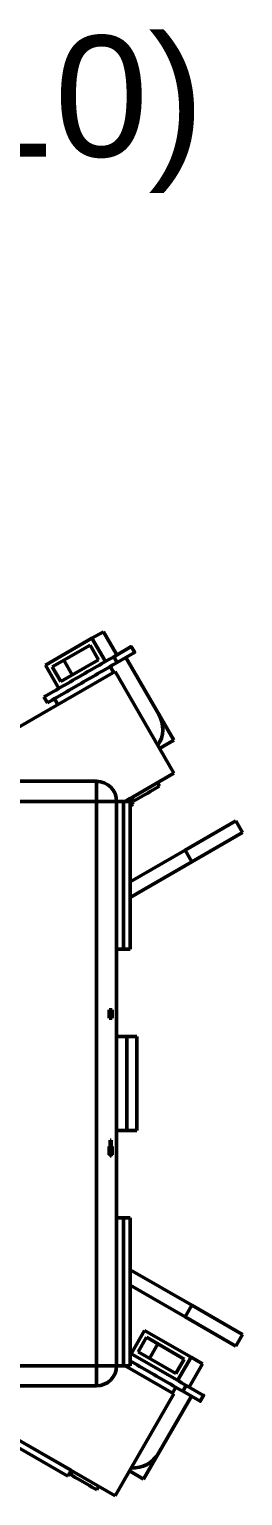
# Model space of a CAD drawing. Header units: millimetres. Extents: x 200 to 4150, y 50 to 2967.
# Drawn here: x 757.5 to 821, y 1763.3 to 2199.9 of the extents above; entities that cross this region are included whole.
import ezdxf
from ezdxf.enums import TextEntityAlignment as Align

# ---------------------------------------------------------------- set-up
doc = ezdxf.new("R2010")
doc.units = ezdxf.units.MM
doc.header["$LTSCALE"] = 10
doc.layers.add('КОНТУР', color=7, linetype='Continuous', lineweight=50)
doc.layers.add('ТЕКСТ', color=7, linetype='Continuous', lineweight=25)
doc.styles.add('GOST', font='arial.ttf')

msp = doc.modelspace()

# ---------------------------------------------------------------- linework, layer by layer
at = {"layer": 'КОНТУР'}
for p, q in [((762.31, 2010.6), (776.13, 2018.58)), ((776.13, 2018.58), (779.56, 2020.56)), ((780.13, 2011.65), (776.13, 2018.58)), ((783.56, 2013.63), (779.56, 2020.56)), ((764.35, 2010.05), (775.58, 2016.54)), ((775.58, 2016.54), (778.08, 2012.21)), ((782.64, 2013.11), (787.84, 2016.11)), ((782.64, 2013.11), (783.64, 2011.37)), ((783.64, 2011.37), (788.84, 2014.37)), ((800.52, 1988.21), (786.27, 2012.89)), ((787.84, 2016.11), (788.84, 2014.37)), ((788.86, 2014.39), (787.86, 2016.12)), ((783.03, 2008.71), (751.6, 1990.56)), ((766.31, 2003.67), (762.31, 2010.6)), ((764.35, 2010.05), (766.85, 2005.72)), ((766.85, 2005.72), (778.08, 2012.21)), ((767.78, 2012.03), (770.28, 2007.7)), ((782.59, 2008.46), (781.59, 2010.19)), ((800.53, 1978.4), (783.03, 2008.71)), ((762.88, 1999.39), (761.88, 2001.12)), ((765.96, 1998.86), (764.96, 2000.59)), ((796.28, 1985.76), (800.52, 1988.21)), ((800.53, 1978.4), (785.98, 1970)), ((728.95, 1976), (777.49, 1976)), ((796.27, 1974.56), (795.67, 1975.59)), ((748.89, 1970), (777.49, 1970)), ((777.49, 1802), (777.49, 1970)), ((783.49, 1802), (783.49, 1970)), ((783.49, 1970), (785.49, 1970)), ((787.49, 1970), (785.49, 1970)), ((785.98, 1970), (787.44, 1970.84)), ((787.44, 1970.84), (788.44, 1969.11)), ((788.48, 1970.06), (787.88, 1971.09)), ((788.44, 1969.11), (787.49, 1968.56)), ((818.98, 1964.23), (803.83, 1955.48)), ((820.98, 1960.76), (805.83, 1952.01)), ((818.98, 1964.23), (820.98, 1960.76)), ((787.49, 1946.04), (803.83, 1955.48)), ((787.49, 1941.43), (805.83, 1952.01)), ((805.83, 1952.01), (803.83, 1955.48)), ((785.49, 1926), (783.49, 1926)), ((785.49, 1926), (787.49, 1926)), ((781.22, 1905.5), (781.22, 1908)), ((781.22, 1908), (782.19, 1908)), ((781.22, 1905.5), (782.19, 1905.5)), ((782.19, 1905.5), (782.19, 1908)), ((783.49, 1900), (786.49, 1900)), ((789.49, 1900), (786.49, 1900)), ((781.57, 1867.3), (781.57, 1869.1)), ((781.89, 1867.3), (781.89, 1869.1)), ((786.49, 1872), (783.49, 1872)), ((786.49, 1872), (789.49, 1872)), ((781.22, 1864.8), (781.22, 1867.3)), ((781.22, 1867.3), (782.19, 1867.3)), ((781.22, 1864.8), (782.19, 1864.8)), ((781.57, 1864.5), (781.57, 1864.8)), ((781.89, 1864.5), (781.89, 1864.8)), ((782.19, 1864.8), (782.19, 1867.3)), ((783.49, 1846), (785.49, 1846)), ((787.49, 1846), (785.49, 1846)), ((787.49, 1830.57), (805.83, 1819.99)), ((787.49, 1825.96), (803.83, 1816.52)), ((803.83, 1816.52), (805.83, 1819.99)), ((818.98, 1807.77), (803.83, 1816.52)), ((820.98, 1811.24), (805.83, 1819.99)), ((787.81, 1805.57), (791.81, 1812.49)), ((791.81, 1812.49), (805.63, 1804.51)), ((792.35, 1810.45), (789.85, 1806.12)), ((792.35, 1810.45), (803.58, 1803.96)), ((795.78, 1808.47), (793.28, 1804.14)), ((820.98, 1811.24), (818.98, 1807.77)), ((789.85, 1806.12), (801.08, 1799.63)), ((803.58, 1803.96), (801.08, 1799.63)), ((801.63, 1797.58), (805.63, 1804.51)), ((805.63, 1804.51), (809.06, 1802.53)), ((725.49, 1802), (777.49, 1802)), ((785.49, 1802), (783.49, 1802)), ((785.49, 1802), (787.49, 1802)), ((800.53, 1793.6), (785.98, 1802)), ((805.06, 1795.6), (809.06, 1802.53)), ((725.49, 1796), (777.49, 1796)), ((800.09, 1793.86), (801.09, 1795.59)), ((804.14, 1796.13), (803.14, 1794.4)), ((804.14, 1796.13), (809.34, 1793.13)), ((783.03, 1763.29), (800.53, 1793.6)), ((791.52, 1768.21), (805.77, 1792.89)), ((803.14, 1794.4), (808.34, 1791.4)), ((809.34, 1793.13), (808.34, 1791.4)), ((808.36, 1791.39), (809.36, 1793.12)), ((783.03, 1763.29), (751.6, 1781.44)), ((751.6, 1781.44), (769.94, 1770.84)), ((768.94, 1769.11), (751.6, 1779.13)), ((769.94, 1770.84), (768.94, 1769.11)), ((769.78, 1769.56), (770.38, 1770.59)), ((787.28, 1770.65), (791.52, 1768.21)), ((777.57, 1765.06), (778.17, 1766.09))]:
    msp.add_line(p, q, dxfattribs=at)
for points in [[(761.88, 2001.12), (762.6, 2001.53), (763.31, 2001.95), (764.03, 2002.36), (764.75, 2002.77), (765.46, 2003.19), (766.18, 2003.6), (766.89, 2004.01), (767.61, 2004.43), (768.33, 2004.84), (769.04, 2005.25), (769.76, 2005.67), (770.47, 2006.08), (771.19, 2006.49), (771.9, 2006.91), (772.62, 2007.32), (773.34, 2007.73), (774.05, 2008.15), (774.77, 2008.56), (775.48, 2008.97), (776.2, 2009.39), (776.92, 2009.8), (777.63, 2010.21), (778.35, 2010.63), (779.06, 2011.04), (779.78, 2011.45), (780.5, 2011.87), (781.21, 2012.28), (781.93, 2012.69), (782.64, 2013.11)], [(787.84, 2016.11), (787.84, 2016.11), (787.85, 2016.11), (787.85, 2016.11), (787.85, 2016.11), (787.85, 2016.11), (787.86, 2016.12), (787.86, 2016.12), (787.86, 2016.12)], [(788.84, 2014.37), (788.84, 2014.38), (788.85, 2014.38), (788.85, 2014.38), (788.85, 2014.38), (788.85, 2014.38), (788.86, 2014.38), (788.86, 2014.39), (788.86, 2014.39)], [(762.88, 1999.39), (763.6, 1999.8), (764.31, 2000.21), (765.03, 2000.63), (765.75, 2001.04), (766.46, 2001.45), (767.18, 2001.87), (767.89, 2002.28), (768.61, 2002.69), (769.33, 2003.11), (770.04, 2003.52), (770.76, 2003.93), (771.47, 2004.35), (772.19, 2004.76), (772.9, 2005.17), (773.62, 2005.59), (774.34, 2006), (775.05, 2006.41), (775.77, 2006.83), (776.48, 2007.24), (777.2, 2007.65), (777.92, 2008.07), (778.63, 2008.48), (779.35, 2008.89), (780.06, 2009.31), (780.78, 2009.72), (781.5, 2010.13), (782.21, 2010.55), (782.93, 2010.96), (783.64, 2011.37)], [(777.49, 1976), (777.49, 1975.25), (777.49, 1974.5), (777.49, 1973.75), (777.49, 1973), (777.49, 1972.25), (777.49, 1971.5), (777.49, 1970.75), (777.49, 1970)], [(788.48, 1970.06), (789.19, 1970.46), (789.89, 1970.87), (790.6, 1971.28), (791.31, 1971.69), (792.02, 1972.1), (792.73, 1972.51), (793.44, 1972.92), (794.15, 1973.33), (794.85, 1973.74), (795.56, 1974.15), (796.27, 1974.56)], [(783.49, 1970), (782.74, 1970), (781.99, 1970), (781.24, 1970), (780.49, 1970), (779.74, 1970), (778.99, 1970), (778.24, 1970), (777.49, 1970)], [(783.49, 1970), (783.49, 1969.2), (783.49, 1968.4), (783.49, 1967.6), (783.49, 1966.8), (783.49, 1966), (783.49, 1965.2), (783.49, 1964.4), (783.49, 1963.6), (783.49, 1962.8), (783.49, 1962), (783.49, 1961.2), (783.49, 1960.4), (783.49, 1959.6), (783.49, 1958.8), (783.49, 1958), (783.49, 1957.2), (783.49, 1956.4), (783.49, 1955.6), (783.49, 1954.8), (783.49, 1954), (783.49, 1953.2), (783.49, 1952.4), (783.49, 1951.6), (783.49, 1950.8), (783.49, 1950), (783.49, 1949.2), (783.49, 1948.4), (783.49, 1947.6), (783.49, 1946.8), (783.49, 1946), (783.49, 1945.2), (783.49, 1944.4), (783.49, 1943.6), (783.49, 1942.8), (783.49, 1942), (783.49, 1941.2), (783.49, 1940.4), (783.49, 1939.6), (783.49, 1938.8), (783.49, 1938), (783.49, 1937.2), (783.49, 1936.4), (783.49, 1935.6), (783.49, 1934.8), (783.49, 1934), (783.49, 1933.2), (783.49, 1932.4), (783.49, 1931.6), (783.49, 1930.8), (783.49, 1930), (783.49, 1929.2), (783.49, 1928.4), (783.49, 1927.6), (783.49, 1926.8), (783.49, 1926)], [(785.49, 1970), (785.49, 1969.2), (785.49, 1968.4), (785.49, 1967.6), (785.49, 1966.8), (785.49, 1966), (785.49, 1965.2), (785.49, 1964.4), (785.49, 1963.6), (785.49, 1962.8), (785.49, 1962), (785.49, 1961.2), (785.49, 1960.4), (785.49, 1959.6), (785.49, 1958.8), (785.49, 1958), (785.49, 1957.2), (785.49, 1956.4), (785.49, 1955.6), (785.49, 1954.8), (785.49, 1954), (785.49, 1953.2), (785.49, 1952.4), (785.49, 1951.6), (785.49, 1950.8), (785.49, 1950), (785.49, 1949.2), (785.49, 1948.4), (785.49, 1947.6), (785.49, 1946.8), (785.49, 1946), (785.49, 1945.2), (785.49, 1944.4), (785.49, 1943.6), (785.49, 1942.8), (785.49, 1942), (785.49, 1941.2), (785.49, 1940.4), (785.49, 1939.6), (785.49, 1938.8), (785.49, 1938), (785.49, 1937.2), (785.49, 1936.4), (785.49, 1935.6), (785.49, 1934.8), (785.49, 1934), (785.49, 1933.2), (785.49, 1932.4), (785.49, 1931.6), (785.49, 1930.8), (785.49, 1930), (785.49, 1929.2), (785.49, 1928.4), (785.49, 1927.6), (785.49, 1926.8), (785.49, 1926)], [(787.49, 1970), (787.49, 1969.2), (787.49, 1968.4), (787.49, 1967.6), (787.49, 1966.8), (787.49, 1966), (787.49, 1965.2), (787.49, 1964.4), (787.49, 1963.6), (787.49, 1962.8), (787.49, 1962), (787.49, 1961.2), (787.49, 1960.4), (787.49, 1959.6), (787.49, 1958.8), (787.49, 1958), (787.49, 1957.2), (787.49, 1956.4), (787.49, 1955.6), (787.49, 1954.8), (787.49, 1954), (787.49, 1953.2), (787.49, 1952.4), (787.49, 1951.6), (787.49, 1950.8), (787.49, 1950), (787.49, 1949.2), (787.49, 1948.4), (787.49, 1947.6), (787.49, 1946.8), (787.49, 1946), (787.49, 1945.2), (787.49, 1944.4), (787.49, 1943.6), (787.49, 1942.8), (787.49, 1942), (787.49, 1941.2), (787.49, 1940.4), (787.49, 1939.6), (787.49, 1938.8), (787.49, 1938), (787.49, 1937.2), (787.49, 1936.4), (787.49, 1935.6), (787.49, 1934.8), (787.49, 1934), (787.49, 1933.2), (787.49, 1932.4), (787.49, 1931.6), (787.49, 1930.8), (787.49, 1930), (787.49, 1929.2), (787.49, 1928.4), (787.49, 1927.6), (787.49, 1926.8), (787.49, 1926)], [(786.49, 1900), (786.49, 1899.2), (786.49, 1898.4), (786.49, 1897.6), (786.49, 1896.8), (786.49, 1896), (786.49, 1895.2), (786.49, 1894.4), (786.49, 1893.6), (786.49, 1892.8), (786.49, 1892), (786.49, 1891.2), (786.49, 1890.4), (786.49, 1889.6), (786.49, 1888.8), (786.49, 1888), (786.49, 1887.2), (786.49, 1886.4), (786.49, 1885.6), (786.49, 1884.8), (786.49, 1884), (786.49, 1883.2), (786.49, 1882.4), (786.49, 1881.6), (786.49, 1880.8), (786.49, 1880), (786.49, 1879.2), (786.49, 1878.4), (786.49, 1877.6), (786.49, 1876.8), (786.49, 1876), (786.49, 1875.2), (786.49, 1874.4), (786.49, 1873.6), (786.49, 1872.8), (786.49, 1872)], [(789.49, 1900), (789.49, 1899.2), (789.49, 1898.4), (789.49, 1897.6), (789.49, 1896.8), (789.49, 1896), (789.49, 1895.2), (789.49, 1894.4), (789.49, 1893.6), (789.49, 1892.8), (789.49, 1892), (789.49, 1891.2), (789.49, 1890.4), (789.49, 1889.6), (789.49, 1888.8), (789.49, 1888), (789.49, 1887.2), (789.49, 1886.4), (789.49, 1885.6), (789.49, 1884.8), (789.49, 1884), (789.49, 1883.2), (789.49, 1882.4), (789.49, 1881.6), (789.49, 1880.8), (789.49, 1880), (789.49, 1879.2), (789.49, 1878.4), (789.49, 1877.6), (789.49, 1876.8), (789.49, 1876), (789.49, 1875.2), (789.49, 1874.4), (789.49, 1873.6), (789.49, 1872.8), (789.49, 1872)], [(781.57, 1869.1), (781.61, 1869.1), (781.65, 1869.1), (781.69, 1869.1), (781.73, 1869.1), (781.77, 1869.1), (781.81, 1869.1), (781.85, 1869.1), (781.89, 1869.1)], [(781.89, 1869.1), (781.85, 1869.1), (781.81, 1869.1), (781.77, 1869.1), (781.73, 1869.1), (781.69, 1869.1), (781.65, 1869.1), (781.61, 1869.1), (781.57, 1869.1)], [(781.57, 1869.1), (781.61, 1869.1), (781.65, 1869.1), (781.69, 1869.1), (781.73, 1869.1), (781.77, 1869.1), (781.81, 1869.1), (781.85, 1869.1), (781.89, 1869.1)], [(781.57, 1864.5), (781.61, 1864.5), (781.65, 1864.5), (781.69, 1864.5), (781.73, 1864.5), (781.77, 1864.5), (781.81, 1864.5), (781.85, 1864.5), (781.89, 1864.5)], [(781.89, 1864.5), (781.85, 1864.5), (781.81, 1864.5), (781.77, 1864.5), (781.73, 1864.5), (781.69, 1864.5), (781.65, 1864.5), (781.61, 1864.5), (781.57, 1864.5)], [(781.57, 1864.5), (781.61, 1864.5), (781.65, 1864.5), (781.69, 1864.5), (781.73, 1864.5), (781.77, 1864.5), (781.81, 1864.5), (781.85, 1864.5), (781.89, 1864.5)], [(783.49, 1846), (783.49, 1845.2), (783.49, 1844.4), (783.49, 1843.6), (783.49, 1842.8), (783.49, 1842), (783.49, 1841.2), (783.49, 1840.4), (783.49, 1839.6), (783.49, 1838.8), (783.49, 1838), (783.49, 1837.2), (783.49, 1836.4), (783.49, 1835.6), (783.49, 1834.8), (783.49, 1834), (783.49, 1833.2), (783.49, 1832.4), (783.49, 1831.6), (783.49, 1830.8), (783.49, 1830), (783.49, 1829.2), (783.49, 1828.4), (783.49, 1827.6), (783.49, 1826.8), (783.49, 1826), (783.49, 1825.2), (783.49, 1824.4), (783.49, 1823.6), (783.49, 1822.8), (783.49, 1822), (783.49, 1821.2), (783.49, 1820.4), (783.49, 1819.6), (783.49, 1818.8), (783.49, 1818), (783.49, 1817.2), (783.49, 1816.4), (783.49, 1815.6), (783.49, 1814.8), (783.49, 1814), (783.49, 1813.2), (783.49, 1812.4), (783.49, 1811.6), (783.49, 1810.8), (783.49, 1810), (783.49, 1809.2), (783.49, 1808.4), (783.49, 1807.6), (783.49, 1806.8), (783.49, 1806), (783.49, 1805.2), (783.49, 1804.4), (783.49, 1803.6), (783.49, 1802.8), (783.49, 1802)], [(785.49, 1846), (785.49, 1845.2), (785.49, 1844.4), (785.49, 1843.6), (785.49, 1842.8), (785.49, 1842), (785.49, 1841.2), (785.49, 1840.4), (785.49, 1839.6), (785.49, 1838.8), (785.49, 1838), (785.49, 1837.2), (785.49, 1836.4), (785.49, 1835.6), (785.49, 1834.8), (785.49, 1834), (785.49, 1833.2), (785.49, 1832.4), (785.49, 1831.6), (785.49, 1830.8), (785.49, 1830), (785.49, 1829.2), (785.49, 1828.4), (785.49, 1827.6), (785.49, 1826.8), (785.49, 1826), (785.49, 1825.2), (785.49, 1824.4), (785.49, 1823.6), (785.49, 1822.8), (785.49, 1822), (785.49, 1821.2), (785.49, 1820.4), (785.49, 1819.6), (785.49, 1818.8), (785.49, 1818), (785.49, 1817.2), (785.49, 1816.4), (785.49, 1815.6), (785.49, 1814.8), (785.49, 1814), (785.49, 1813.2), (785.49, 1812.4), (785.49, 1811.6), (785.49, 1810.8), (785.49, 1810), (785.49, 1809.2), (785.49, 1808.4), (785.49, 1807.6), (785.49, 1806.8), (785.49, 1806), (785.49, 1805.2), (785.49, 1804.4), (785.49, 1803.6), (785.49, 1802.8), (785.49, 1802)], [(787.49, 1846), (787.49, 1845.2), (787.49, 1844.4), (787.49, 1843.6), (787.49, 1842.8), (787.49, 1842), (787.49, 1841.2), (787.49, 1840.4), (787.49, 1839.6), (787.49, 1838.8), (787.49, 1838), (787.49, 1837.2), (787.49, 1836.4), (787.49, 1835.6), (787.49, 1834.8), (787.49, 1834), (787.49, 1833.2), (787.49, 1832.4), (787.49, 1831.6), (787.49, 1830.8), (787.49, 1830), (787.49, 1829.2), (787.49, 1828.4), (787.49, 1827.6), (787.49, 1826.8), (787.49, 1826), (787.49, 1825.2), (787.49, 1824.4), (787.49, 1823.6), (787.49, 1822.8), (787.49, 1822), (787.49, 1821.2), (787.49, 1820.4), (787.49, 1819.6), (787.49, 1818.8), (787.49, 1818), (787.49, 1817.2), (787.49, 1816.4), (787.49, 1815.6), (787.49, 1814.8), (787.49, 1814), (787.49, 1813.2), (787.49, 1812.4), (787.49, 1811.6), (787.49, 1810.8), (787.49, 1810), (787.49, 1809.2), (787.49, 1808.4), (787.49, 1807.6), (787.49, 1806.8), (787.49, 1806), (787.49, 1805.2), (787.49, 1804.4), (787.49, 1803.6), (787.49, 1802.8), (787.49, 1802)], [(787.49, 1805.75), (788.18, 1805.35), (788.88, 1804.95), (789.57, 1804.55), (790.27, 1804.15), (790.96, 1803.75), (791.65, 1803.34), (792.35, 1802.94), (793.04, 1802.54), (793.73, 1802.14), (794.43, 1801.74), (795.12, 1801.34), (795.82, 1800.94), (796.51, 1800.54), (797.2, 1800.14), (797.9, 1799.74), (798.59, 1799.34), (799.29, 1798.94), (799.98, 1798.54), (800.67, 1798.14), (801.37, 1797.74), (802.06, 1797.34), (802.76, 1796.93), (803.45, 1796.53), (804.14, 1796.13)], [(787.49, 1803.44), (788.2, 1803.03), (788.91, 1802.62), (789.62, 1802.21), (790.34, 1801.8), (791.05, 1801.38), (791.76, 1800.97), (792.47, 1800.56), (793.18, 1800.15), (793.89, 1799.74), (794.6, 1799.33), (795.32, 1798.92), (796.03, 1798.51), (796.74, 1798.1), (797.45, 1797.69), (798.16, 1797.28), (798.87, 1796.87), (799.59, 1796.46), (800.3, 1796.04), (801.01, 1795.63), (801.72, 1795.22), (802.43, 1794.81), (803.14, 1794.4)], [(777.49, 1802), (777.49, 1801.25), (777.49, 1800.5), (777.49, 1799.75), (777.49, 1799), (777.49, 1798.25), (777.49, 1797.5), (777.49, 1796.75), (777.49, 1796)], [(777.49, 1802), (778.24, 1802), (778.99, 1802), (779.74, 1802), (780.49, 1802), (781.24, 1802), (781.99, 1802), (782.74, 1802), (783.49, 1802)], [(808.34, 1791.4), (808.34, 1791.4), (808.35, 1791.4), (808.35, 1791.4), (808.35, 1791.39), (808.35, 1791.39), (808.36, 1791.39), (808.36, 1791.39), (808.36, 1791.39)], [(809.34, 1793.13), (809.34, 1793.13), (809.35, 1793.13), (809.35, 1793.13), (809.35, 1793.13), (809.35, 1793.12), (809.36, 1793.12), (809.36, 1793.12), (809.36, 1793.12)], [(769.78, 1769.56), (770.49, 1769.15), (771.19, 1768.74), (771.9, 1768.33), (772.61, 1767.92), (773.32, 1767.51), (774.03, 1767.1), (774.74, 1766.69), (775.45, 1766.28), (776.15, 1765.87), (776.86, 1765.46), (777.57, 1765.06)]]:
    msp.add_lwpolyline(points, dxfattribs=at)
for centre, radius, start, end in [((788.22, 1991.5), 9, 327.1865, 30), ((777.49, 1970), 6, 0, 90), ((777.49, 1970), 6, 0, 90), ((777.49, 1802), 6, 270, 0), ((777.49, 1802), 6, 270, 0), ((788.22, 1780.5), 9, 267.1865, 330)]:
    msp.add_arc(centre, radius, start, end, dxfattribs=at)

# ---------------------------------------------------------------- texts
at = {"layer": 'ТЕКСТ', "style": 'GOST'}
msp.add_text('Вид сверху (1:10)', height=36, dxfattribs=at).set_placement((605.49, 2180), align=Align.MIDDLE_CENTER)

doc.saveas('drawing.dxf')
